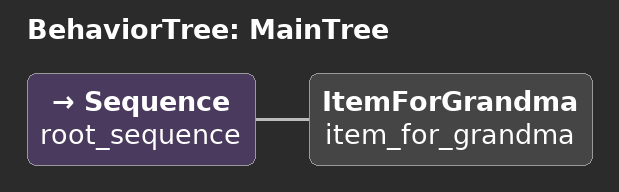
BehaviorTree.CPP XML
<root main_tree_to_execute = "MainTree" >
    <BehaviorTree ID="MainTree">
       <Sequence name="root_sequence">
           <ItemForGrandma    name="item_for_grandma"/>
       </Sequence>
    </BehaviorTree>
</root>
